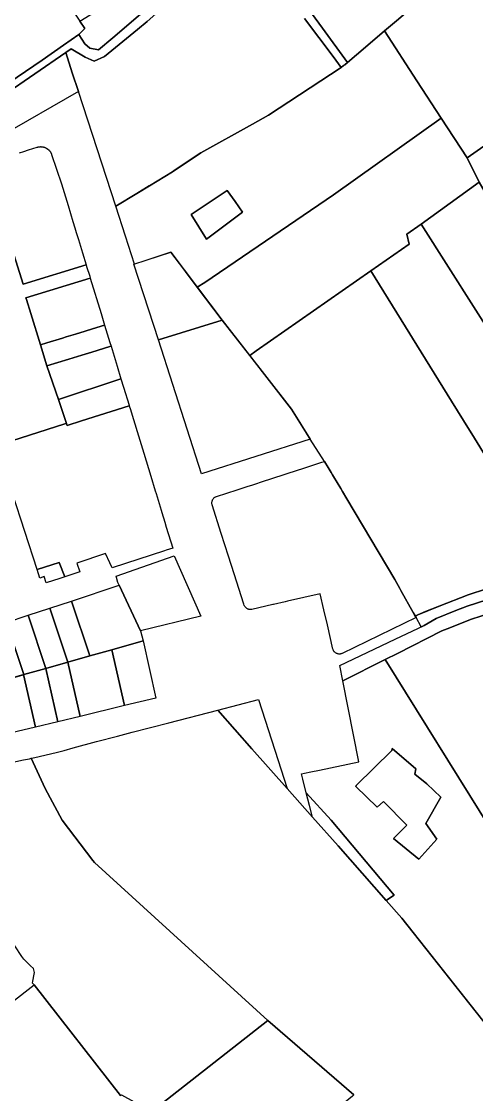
# Model space of a CAD drawing. Header units: metres. Extents: x 3 to 1027712, y 40 to 4430649.
# Drawn here: x 510867.4 to 511066.1, y 4411268.2 to 4411737 of the extents above; entities that cross this region are included whole.
import ezdxf

# ---------------------------------------------------------------- set-up
doc = ezdxf.new("R2010")
doc.units = ezdxf.units.M
doc.header["$MEASUREMENT"] = 0
doc.layers.add('A.ES.SDGC.CP.07003.cadastralparcel — CadastralParcel', color=1, linetype='Continuous')

msp = doc.modelspace()

# ---------------------------------------------------------------- linework, layer by layer
at = {"layer": 'A.ES.SDGC.CP.07003.cadastralparcel — CadastralParcel', "color": 7, "linetype": 'Continuous', "flags": 128}
for points in [[(510785.78, 4411706.28), (510751.34, 4411733.66), (510762.15, 4411742.54), (510766.37, 4411746), (510809.35, 4411785.64), (510841.35, 4411814.68), (510854.73, 4411794.52), (510859.16, 4411787.84), (510859.99, 4411786.59), (510860.88, 4411785.25), (510863.8, 4411780.85), (510892.84, 4411737.1), (510894.99, 4411733.86), (510892.4, 4411731.29), (510885.65, 4411726.59), (510876.39, 4411720.13), (510854.42, 4411705.25), (510852, 4411703.89), (510843.48, 4411699.12), (510835.8, 4411694.83), (510815.61, 4411681.88), (510814.14, 4411683.91), (510785.78, 4411706.28)], [(511040.03, 4411711.09), (511025.89, 4411732.83), (511031.13, 4411737.27), (511040.17, 4411744.94), (511036.75, 4411749.78), (511080.86, 4411784.13), (511132.35, 4411731.55), (511101.78, 4411705.27), (511098.96, 4411703.29), (511061.98, 4411677.32), (511050.66, 4411694.73), (511040.03, 4411711.09)], [(510998.87, 4411733.99), (510984.42, 4411753.85), (511017.25, 4411777.36), (511036.22, 4411750.53), (511036.75, 4411749.78), (511040.17, 4411744.94), (511031.13, 4411737.27), (511025.89, 4411732.83), (511017.62, 4411725.81), (511009.71, 4411719.1), (510998.87, 4411733.99)], [(510926.4, 4411746.38), (510907.3, 4411729.8), (510900.97, 4411724.6), (510897.24, 4411725.34), (510895.01, 4411727.2), (510892.4, 4411731.29), (510894.99, 4411733.86), (510892.84, 4411737.1), (510901.86, 4411742.6), (510893.54, 4411753.19), (510905.64, 4411760.37), (510908.67, 4411755.83), (510916.61, 4411760.75), (510926.4, 4411746.38)], [(510947.43, 4411623), (510944.15, 4411620.86), (510939.33, 4411627.27), (510938.21, 4411628.76), (510932.63, 4411636.18), (510921.22, 4411632.45), (510916.71, 4411630.98), (510912.76, 4411643.18), (510908.53, 4411656.24), (510917.67, 4411661.81), (510923.24, 4411665.2), (510933.33, 4411671.33), (510945.65, 4411679.54), (510968.24, 4411692.09), (510975.28, 4411696), (511006.91, 4411716.83), (511008.05, 4411717.7), (511008.5, 4411718.08), (511009.71, 4411719.1), (511017.62, 4411725.81), (511025.89, 4411732.83), (511040.03, 4411711.09), (511050.66, 4411694.73), (511003.56, 4411661.21), (510947.43, 4411623)], [(510858.3, 4411686.91), (510852.33, 4411700.76), (510859.68, 4411704.84), (510886.74, 4411723.43), (510889.56, 4411714.53), (510892.29, 4411706.36), (510858.3, 4411686.91)], [(511067.26, 4411666.78), (511061.98, 4411677.32), (511098.96, 4411703.29), (511134.92, 4411647.43), (511099.65, 4411627.8), (511095.23, 4411625.34), (511093.65, 4411624.46), (511092.32, 4411623.72), (511077.77, 4411648.72), (511067.26, 4411666.78)], [(510947.43, 4411623), (511003.56, 4411661.21), (511050.66, 4411694.73), (511061.98, 4411677.32), (511067.26, 4411666.78), (511041.85, 4411648.48), (511035.62, 4411644), (511036.71, 4411639.7), (511019.93, 4411628.01), (510969.87, 4411593.11), (510967.01, 4411591.06), (510954.95, 4411606.5), (510944.15, 4411620.86), (510947.43, 4411623)], [(511076.65, 4411593.6), (511041.85, 4411648.48), (511067.26, 4411666.78), (511077.77, 4411648.72), (511092.32, 4411623.72), (511093.8, 4411621.19), (511116.92, 4411584.56), (511117.61, 4411583.46), (511149.92, 4411534.18), (511155.37, 4411525.67), (511151.3, 4411522.42), (511141.82, 4411515.68), (511140.86, 4411515), (511130.73, 4411509.65), (511120.65, 4411525.15), (511096.93, 4411561.63), (511091.36, 4411570.41), (511076.65, 4411593.6)], [(510948.18, 4411641.84), (510941.51, 4411652.57), (510957.19, 4411663.08), (510960.62, 4411658.27), (510963.9, 4411653.69), (510948.18, 4411641.84)], [(510941.51, 4411652.57), (510948.18, 4411641.84), (510963.9, 4411653.69), (510960.62, 4411658.27), (510957.19, 4411663.08), (510941.51, 4411652.57)], [(511055.14, 4411571.16), (511019.93, 4411628.01), (511036.71, 4411639.7), (511035.62, 4411644), (511041.85, 4411648.48), (511076.65, 4411593.6), (511091.36, 4411570.41), (511096.93, 4411561.63), (511120.65, 4411525.15), (511130.73, 4411509.65), (511129.13, 4411508.81), (511111.97, 4411501.36), (511100.27, 4411498.06), (511080.5, 4411530.1), (511080.07, 4411530.8), (511063.99, 4411556.87), (511063.04, 4411558.4), (511055.14, 4411571.16)], [(510927.15, 4411597.82), (510916.47, 4411630.9), (510932.63, 4411636.18), (510954.95, 4411606.5), (510927.15, 4411597.82)], [(510903.67, 4411604.29), (510898.4, 4411602.67), (510895.21, 4411601.69), (510890.93, 4411600.37), (510886.9, 4411599.13), (510885.24, 4411598.62), (510878.49, 4411596.54), (510875.66, 4411595.67), (510871.44, 4411609.4), (510869.56, 4411615.52), (510869.32, 4411616.28), (510897.38, 4411624.85), (510902.11, 4411609.4), (510903.67, 4411604.29)], [(510903.67, 4411604.29), (510905.97, 4411596.76), (510906.47, 4411595.12), (510905.97, 4411594.97), (510898.03, 4411592.53), (510893.75, 4411591.21), (510888.06, 4411589.46), (510878.47, 4411586.51), (510875.66, 4411595.67), (510878.49, 4411596.54), (510885.24, 4411598.62), (510886.9, 4411599.13), (510890.93, 4411600.37), (510895.21, 4411601.69), (510898.4, 4411602.67), (510903.67, 4411604.29)], [(510954.95, 4411606.5), (510985.33, 4411567.63), (510993.44, 4411554.44), (510946.03, 4411539.39), (510927.15, 4411597.82), (510954.95, 4411606.5)], [(510910.81, 4411580.91), (510883.59, 4411571.84), (510878.47, 4411586.51), (510888.06, 4411589.46), (510893.75, 4411591.21), (510898.03, 4411592.53), (510905.97, 4411594.97), (510906.47, 4411595.12), (510909.12, 4411586.45), (510910.81, 4411580.91)], [(510914.34, 4411569.34), (510914.42, 4411569.09), (510893.62, 4411562.47), (510887.28, 4411560.45), (510887.18, 4411560.7), (510886.97, 4411561.36), (510883.59, 4411571.84), (510910.81, 4411580.91), (510911.94, 4411577.22), (510914.34, 4411569.34)], [(511000.93, 4411473.39), (510999.44, 4411479.92), (510997.84, 4411486.89), (510997.82, 4411486.98), (510983.59, 4411483.69), (510982.51, 4411483.44), (510977.47, 4411482.28), (510977.08, 4411482.19), (510967.95, 4411480.08), (510967.7, 4411480.05), (510967.45, 4411480.03), (510967.2, 4411480.04), (510966.94, 4411480.07), (510966.7, 4411480.13), (510966.45, 4411480.2), (510966.22, 4411480.29), (510965.99, 4411480.41), (510965.77, 4411480.54), (510965.57, 4411480.69), (510965.41, 4411480.83), (510965.38, 4411480.85), (510965.2, 4411481.03), (510965.04, 4411481.23), (510964.9, 4411481.44), (510964.77, 4411481.66), (510964.67, 4411481.89), (510964.51, 4411482.36), (510960.26, 4411495.7), (510957.8, 4411503.38), (510954.61, 4411513.32), (510950.64, 4411525.77), (510950.57, 4411526.01), (510950.53, 4411526.26), (510950.51, 4411526.52), (510950.51, 4411526.77), (510950.53, 4411527.02), (510950.57, 4411527.27), (510950.64, 4411527.51), (510950.72, 4411527.75), (510950.82, 4411527.98), (510950.94, 4411528.2), (510951.09, 4411528.41), (510951.25, 4411528.61), (510951.41, 4411528.79), (510951.6, 4411528.96), (510951.82, 4411529.11), (510952.03, 4411529.24), (510952.25, 4411529.35), (510952.5, 4411529.45), (510961.51, 4411532.37), (510962.92, 4411532.83), (510965.9, 4411533.8), (510968.34, 4411534.59), (510973.52, 4411536.27), (510975.79, 4411537.02), (510983.44, 4411539.5), (510991.14, 4411542), (510998.46, 4411544.38), (510999.69, 4411544.78), (511001.26, 4411542.14), (511002.57, 4411539.93), (511003.19, 4411538.9), (511003.61, 4411538.19), (511006.77, 4411532.88), (511007.55, 4411531.56), (511009.39, 4411528.48), (511030.37, 4411493.17), (511032.53, 4411489.3), (511033.05, 4411488.38), (511038.43, 4411478.75), (511039.69, 4411476.59), (511007.45, 4411460.89), (511007.21, 4411460.79), (511006.97, 4411460.72), (511006.72, 4411460.66), (511006.47, 4411460.63), (511006.22, 4411460.62), (511005.97, 4411460.62), (511005.71, 4411460.66), (511005.47, 4411460.71), (511005.4, 4411460.73), (511005.22, 4411460.78), (511004.99, 4411460.87), (511004.76, 4411460.99), (511004.54, 4411461.12), (511004.34, 4411461.27), (511004.15, 4411461.44), (511003.97, 4411461.62), (511003.95, 4411461.65), (511003.86, 4411461.77), (511003.81, 4411461.82), (511003.67, 4411462.03), (511003.55, 4411462.25), (511003.44, 4411462.48), (511003.36, 4411462.72), (511000.93, 4411473.39)], [(510910.04, 4411490.64), (510909.45, 4411491.84), (510908.68, 4411494.57), (510934.02, 4411503.46), (510945.64, 4411477.21), (510919.28, 4411470.77), (510910.04, 4411490.64)], [(510886.23, 4411494.34), (510884.13, 4411493.65), (510878.22, 4411491.71), (510877.33, 4411494.42), (510875.45, 4411493.81), (510874.24, 4411497.51), (510883.78, 4411500.61), (510886.23, 4411494.34)], [(510897.26, 4411459.79), (510889.24, 4411483.78), (510910.04, 4411490.64), (510919.28, 4411470.77), (510920.44, 4411466.35), (510906.86, 4411462.5), (510897.26, 4411459.79)], [(510887.61, 4411457.06), (510879.81, 4411480.67), (510889.24, 4411483.78), (510897.26, 4411459.79), (510887.61, 4411457.06)], [(510868.35, 4411451.62), (510860.83, 4411474.41), (510870.3, 4411477.54), (510877.95, 4411454.34), (510868.35, 4411451.62)], [(510877.95, 4411454.34), (510870.3, 4411477.54), (510879.81, 4411480.67), (510887.61, 4411457.06), (510877.95, 4411454.34)], [(511182.28, 4411319.1), (511160.19, 4411307.61), (511145.72, 4411300.58), (511132.3, 4411294.06), (511127.86, 4411291.46), (511114.24, 4411313.58), (511094.42, 4411347.19), (511079.97, 4411371.7), (511071.99, 4411384.52), (511026.15, 4411458.17), (511031.54, 4411460.89), (511050.92, 4411470.72), (511053.26, 4411471.65), (511058.71, 4411473.83), (511063.43, 4411475.72), (511063.94, 4411475.92), (511078.71, 4411480.61), (511182.28, 4411319.1)], [(510851.92, 4411468.13), (510850.93, 4411471.15), (510860.83, 4411474.41), (510868.35, 4411451.62), (510858.31, 4411448.81), (510856.79, 4411453.41), (510856.3, 4411454.89), (510854.93, 4411459.04), (510851.92, 4411468.13)], [(510912.42, 4411438.07), (510906.86, 4411462.5), (510920.44, 4411466.35), (510926.03, 4411441.35), (510912.42, 4411438.07)], [(510893, 4411433.39), (510887.61, 4411457.06), (510897.26, 4411459.79), (510906.86, 4411462.5), (510912.42, 4411438.07), (510893, 4411433.39)], [(510873.54, 4411428.71), (510868.31, 4411451.61), (510868.35, 4411451.62), (510877.95, 4411454.34), (510883.28, 4411431.05), (510873.54, 4411428.71)], [(510883.28, 4411431.05), (510877.95, 4411454.34), (510887.61, 4411457.06), (510893, 4411433.39), (510883.28, 4411431.05)], [(510990.19, 4411405.99), (510989.6, 4411408.26), (510990.97, 4411408.54), (510993.68, 4411409.11), (510997.56, 4411409.91), (511014.64, 4411413.47), (511007.7, 4411448.86), (511026.15, 4411458.17), (511071.99, 4411384.52), (511079.97, 4411371.7), (511094.42, 4411347.19), (511114.24, 4411313.58), (511127.86, 4411291.46), (511111.24, 4411281.67), (511102.08, 4411276.27), (511093.24, 4411270.97), (511092.57, 4411270.57), (511033.4, 4411345.25), (511026.67, 4411352.89), (511028.54, 4411354.21), (511030.15, 4411355.33), (511002.54, 4411388.02), (510991.73, 4411400.04), (510990.19, 4411405.99)], [(510863.03, 4411426.2), (510861.96, 4411430.9), (510858.81, 4411444.7), (510857.9, 4411448.69), (510868.15, 4411451.57), (510868.31, 4411451.61), (510873.54, 4411428.71), (510863.03, 4411426.2)], [(510983.39, 4411401.92), (510968.02, 4411419.14), (510953.13, 4411436.09), (510970.92, 4411440.7), (510979.49, 4411414.05), (510983.27, 4411402.3), (510983.39, 4411401.92)], [(511039.08, 4411408.11), (511044.3, 4411403.9), (511050.54, 4411398.02), (511043.96, 4411386.6), (511048.8, 4411379.68), (511040.84, 4411371.03), (511029.76, 4411380.03), (511035.65, 4411385.91), (511025.45, 4411396.21), (511022.67, 4411393.71), (511013.4, 4411402.69), (511013.49, 4411403.21), (511029.07, 4411418.43), (511029.22, 4411419.39), (511039.56, 4411410.51), (511039.08, 4411408.11)], [(511013.4, 4411402.69), (511022.67, 4411393.71), (511025.45, 4411396.21), (511035.65, 4411385.91), (511029.76, 4411380.03), (511040.84, 4411371.03), (511048.8, 4411379.68), (511043.96, 4411386.6), (511050.54, 4411398.02), (511044.3, 4411403.9), (511039.08, 4411408.11), (511039.56, 4411410.51), (511029.22, 4411419.39), (511029.07, 4411418.43), (511013.49, 4411403.21), (511013.4, 4411402.69)], [(510991.73, 4411400.04), (511002.54, 4411388.02), (511030.15, 4411355.33), (511028.54, 4411354.21), (511026.67, 4411352.89), (511005.61, 4411376.86), (510994.48, 4411389.42), (510993.18, 4411394.42), (510991.73, 4411400.04)], [(510836.81, 4411295), (510837.68, 4411295.66), (510845.71, 4411294.92), (510872.84, 4411316.04), (510910.63, 4411267.69), (510911.01, 4411267.98), (510916.51, 4411265.05), (510911.85, 4411261.41), (510904.91, 4411263.05), (510882.12, 4411245.06), (510881.4, 4411237.62), (510876.96, 4411234.15), (510876.8, 4411234.06), (510876.59, 4411234.05), (510876.4, 4411234.11), (510876.26, 4411234.23), (510871.74, 4411240), (510831.64, 4411291.1), (510833.97, 4411292.86), (510838.76, 4411286.8), (510841.55, 4411289), (510836.81, 4411295)], [(511012.55, 4411268.06), (511011.9, 4411267.53), (510997.44, 4411255.6), (510991.54, 4411263.12), (510983.02, 4411256.65), (510953.57, 4411234.34), (510925.69, 4411261.9), (510974.92, 4411300.53), (511012.55, 4411268.06)]]:
    msp.add_lwpolyline(points, close=True, dxfattribs=at)
for points in [[(510960.14, 4411770.8), (510922.27, 4411736.9), (510917.98, 4411733.4), (510903.6, 4411721.66), (510899.13, 4411719.56), (510895.18, 4411721.4), (510889.13, 4411725.08), (510886.74, 4411723.43), (510859.68, 4411704.84)], [(510990.91, 4411738.21), (511003.45, 4411721.71), (511006.91, 4411716.83), (510975.28, 4411696), (510968.24, 4411692.09), (510945.65, 4411679.54), (510933.67, 4411671.56), (510933.63, 4411671.53), (510933.63, 4411671.53), (510933.33, 4411671.33), (510923.24, 4411665.2), (510923.17, 4411665.16), (510917.67, 4411661.81), (510908.53, 4411656.24), (510892.29, 4411706.36), (510889.56, 4411714.53), (510886.74, 4411723.43), (510889.13, 4411725.08), (510895.18, 4411721.4), (510899.13, 4411719.56), (510903.6, 4411721.66), (510917.98, 4411733.4), (510922.27, 4411736.9), (510960.14, 4411770.8)], [(510984.42, 4411753.85), (510998.87, 4411733.99), (511009.71, 4411719.1), (511008.5, 4411718.08), (511008.05, 4411717.7), (511006.91, 4411716.83), (511003.45, 4411721.71), (510990.91, 4411738.21)], [(510854.42, 4411705.25), (510876.39, 4411720.13), (510885.65, 4411726.59), (510892.4, 4411731.29), (510895.01, 4411727.2), (510897.24, 4411725.34), (510900.97, 4411724.6), (510907.3, 4411729.8), (510926.4, 4411746.38)], [(510866.52, 4411679.52), (510868.44, 4411680.19), (510870.38, 4411680.83), (510872.32, 4411681.43), (510874.27, 4411682.04), (510874.33, 4411682.06), (510874.41, 4411682.08), (510874.49, 4411682.1), (510874.58, 4411682.12), (510874.66, 4411682.14), (510874.75, 4411682.16), (510874.84, 4411682.18), (510874.92, 4411682.2), (510875.01, 4411682.21), (510875.09, 4411682.22), (510875.18, 4411682.23), (510875.27, 4411682.24), (510875.35, 4411682.25), (510875.44, 4411682.26), (510875.53, 4411682.26), (510875.62, 4411682.26), (510875.7, 4411682.27), (510875.79, 4411682.27), (510875.88, 4411682.27), (510875.96, 4411682.26), (510876.05, 4411682.26), (510876.14, 4411682.25), (510876.23, 4411682.25), (510876.31, 4411682.24), (510876.4, 4411682.23), (510876.49, 4411682.22), (510876.57, 4411682.2), (510876.66, 4411682.19), (510876.74, 4411682.17), (510876.83, 4411682.15), (510876.91, 4411682.13), (510877, 4411682.11), (510877.08, 4411682.09), (510877.17, 4411682.07), (510877.25, 4411682.04), (510877.33, 4411682.02), (510877.42, 4411681.99), (510877.5, 4411681.96), (510877.58, 4411681.93), (510877.66, 4411681.89), (510877.74, 4411681.86), (510877.82, 4411681.83), (510877.9, 4411681.79), (510877.98, 4411681.75), (510878.06, 4411681.71), (510878.14, 4411681.67), (510878.21, 4411681.63), (510878.29, 4411681.59), (510878.36, 4411681.54), (510878.44, 4411681.5), (510878.51, 4411681.45), (510878.58, 4411681.4), (510878.65, 4411681.35), (510878.72, 4411681.3), (510878.79, 4411681.25), (510878.86, 4411681.19), (510878.93, 4411681.14), (510879, 4411681.08), (510879.06, 4411681.03), (510879.13, 4411680.97), (510879.19, 4411680.91), (510879.26, 4411680.85), (510879.32, 4411680.79), (510879.38, 4411680.73), (510879.44, 4411680.66), (510879.5, 4411680.6), (510879.56, 4411680.53), (510879.61, 4411680.46), (510879.67, 4411680.4), (510879.72, 4411680.33), (510879.77, 4411680.26), (510879.83, 4411680.19), (510879.88, 4411680.12), (510879.93, 4411680.05), (510879.97, 4411679.97), (510880.02, 4411679.9), (510880.07, 4411679.82), (510880.11, 4411679.75), (510880.15, 4411679.67), (510880.19, 4411679.6), (510880.23, 4411679.52), (510880.27, 4411679.44), (510880.31, 4411679.36), (510880.34, 4411679.28), (510880.38, 4411679.2), (510880.41, 4411679.12), (510880.44, 4411679.04), (510880.47, 4411678.96), (510880.5, 4411678.87), (510880.53, 4411678.79), (510884.8, 4411666.04), (510887.7, 4411656.55), (510889.81, 4411649.65), (510890.67, 4411646.84), (510891.3, 4411644.78), (510892.25, 4411641.68), (510894.01, 4411635.91), (510895.63, 4411630.6), (510895.63, 4411630.6), (510868.13, 4411622.2), (510851.93, 4411673.15)], [(510851.93, 4411673.15), (510868.13, 4411622.2), (510895.63, 4411630.6), (510895.83, 4411629.95), (510897.15, 4411625.63), (510897.15, 4411625.63), (510897.38, 4411624.85), (510869.32, 4411616.28), (510869.56, 4411615.52), (510871.44, 4411609.4), (510875.66, 4411595.67), (510878.47, 4411586.51), (510883.59, 4411571.84), (510886.97, 4411561.36), (510886.24, 4411561.2), (510855.35, 4411551.32)], [(511070.43, 4411489.07), (511062.42, 4411486.53), (511049.72, 4411481.51), (511043.85, 4411479.15), (511040.46, 4411477.78), (511039.32, 4411477.23), (511038.43, 4411478.75), (511033.05, 4411488.38), (511032.53, 4411489.3), (511030.37, 4411493.17), (511009.39, 4411528.48), (511007.55, 4411531.56), (511006.77, 4411532.88), (511003.61, 4411538.19), (511003.19, 4411538.9), (511002.57, 4411539.93), (511001.26, 4411542.14), (510999.69, 4411544.78), (510993.44, 4411554.44), (510991.76, 4411557.18), (510985.33, 4411567.63), (510967.01, 4411591.06), (510969.87, 4411593.11), (511019.93, 4411628.01), (511055.14, 4411571.16), (511063.04, 4411558.4), (511063.99, 4411556.87), (511063.99, 4411556.87), (511080.07, 4411530.8)], [(510855.35, 4411551.32), (510886.24, 4411561.2), (510886.97, 4411561.36), (510887.18, 4411560.7), (510887.28, 4411560.45), (510893.62, 4411562.47), (510914.42, 4411569.09), (510914.42, 4411569.09), (510914.93, 4411567.43), (510915.23, 4411566.45), (510917.85, 4411557.87), (510920.76, 4411548.33), (510923.81, 4411538.35), (510925.79, 4411531.87), (510926.13, 4411530.76), (510928.36, 4411523.46), (510928.69, 4411522.39), (510929.95, 4411518.26), (510930.62, 4411516.06), (510933.4, 4411506.93), (510930.62, 4411506.02), (510929.85, 4411505.77), (510906.95, 4411498.29), (510905.97, 4411500.39), (510904.06, 4411504.47), (510891.53, 4411500.36), (510892.8, 4411496.49), (510889.34, 4411495.36), (510886.23, 4411494.34), (510883.78, 4411500.61), (510874.24, 4411497.51), (510863.42, 4411530.76)], [(511089.4, 4411484.01), (511063.94, 4411475.92), (511063.43, 4411475.72), (511058.71, 4411473.83), (511053.26, 4411471.65), (511050.92, 4411470.72), (511031.54, 4411460.89), (511026.15, 4411458.17), (511007.7, 4411448.86), (511007.7, 4411448.86), (511006.37, 4411455.65), (511030.54, 4411467.11), (511043.26, 4411473.14), (511048.45, 4411476.19), (511057.01, 4411479.61), (511061.92, 4411481.57), (511087.7, 4411489.77)], [(511087.7, 4411489.77), (511061.92, 4411481.57), (511057.01, 4411479.61), (511048.45, 4411476.19), (511043.26, 4411473.14), (511041.91, 4411472.5), (511039.69, 4411476.59), (511039.32, 4411477.23), (511040.46, 4411477.78), (511040.46, 4411477.78), (511049.72, 4411481.51), (511062.42, 4411486.53), (511070.43, 4411489.07)], [(511012.55, 4411268.06), (510974.92, 4411300.53), (510899.25, 4411369.6), (510899.25, 4411369.6), (510898.48, 4411370.46), (510885.15, 4411388.04), (510877.7, 4411401.94), (510871.6, 4411415.06), (510872.43, 4411415.22), (510873.23, 4411415.38), (510882.49, 4411417.58), (510885.99, 4411418.54), (510889.97, 4411419.63), (510900.09, 4411422.36), (510909.29, 4411424.8), (510915.71, 4411426.48), (510931.74, 4411430.55), (510953.13, 4411436.09), (510968.02, 4411419.14), (510983.39, 4411401.92), (510994.48, 4411389.42), (511005.61, 4411376.86), (511026.67, 4411352.89), (511033.4, 4411345.25), (511091.31, 4411272.16)], [(510859.59, 4411412.53), (510868.24, 4411414.39), (510870.8, 4411414.9), (510871.6, 4411415.06), (510877.7, 4411401.94), (510885.15, 4411388.04), (510885.15, 4411388.04), (510898.48, 4411370.46), (510899.25, 4411369.6), (510974.92, 4411300.53), (510925.69, 4411261.9)], [(510910.63, 4411267.69), (510872.84, 4411316.04), (510872.23, 4411316.82), (510872.38, 4411317.68), (510872.97, 4411320.83), (510873.07, 4411321.55), (510872.55, 4411323.31), (510871.34, 4411324.45), (510868.46, 4411327.29), (510867.59, 4411328.52), (510864.41, 4411333.18)]]:
    msp.add_lwpolyline(points, dxfattribs=at)

doc.saveas('drawing.dxf')
